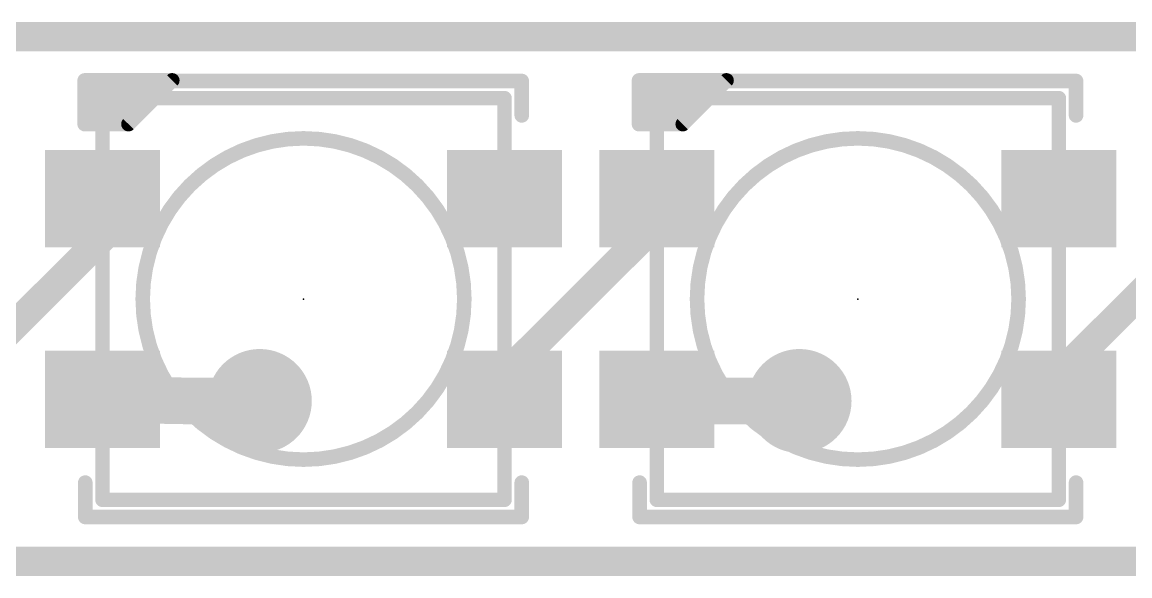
# Model space of a CAD drawing. Extents: x -9.8 to 63.1, y -5.4 to 29.5.
# Drawn here: x 10.5 to 20.15, y 6.73 to 11.56 of the extents above; entities that cross this region are included whole.
import ezdxf

# ---------------------------------------------------------------- set-up
doc = ezdxf.new("R2010")
doc.units = 0
for name, color, linetype in [('1', 12, 'CONTINUOUS'), ('16', 132, 'CONTINUOUS'), ('18', 110, 'CONTINUOUS'), ('21', 40, 'CONTINUOUS'), ('23', 53, 'CONTINUOUS'), ('51', 253, 'CONTINUOUS')]:
    doc.layers.add(name, color=color, linetype=linetype)

# ---------------------------------------------------------------- blocks, each defined once
blk = doc.blocks.new('RECT')
blk.add_solid([(-0.5, -0.5), (0.5, -0.5), (-0.5, 0.5), (0.5, 0.5)])
blk = doc.blocks.new('ROUNDV')
at = {"const_width": 0.5}
blk.add_lwpolyline([(0, -0.25, 1), (0, 0.25, 1), (0, -0.25)], format="xyb", dxfattribs=at)

msp = doc.modelspace()

# ---------------------------------------------------------------- linework, layer by layer
at = {"layer": '1'}
for points, const_width in [([(7.789, 11.43), (42.376, 11.43)], 0.254), ([(11.204, 9.68), (11.204, 10.019)], 0.254), ([(16.03, 9.807), (16.03, 10.019)], 0.254), ([(14.704, 8.481), (16.03, 9.807)], 0.254), ([(19.53, 8.481), (20.856, 9.807)], 0.254), ([(9.878, 8.354), (11.204, 9.68)], 0.254), ([(14.704, 8.269), (14.704, 8.481)], 0.254), ([(19.53, 8.269), (19.53, 8.481)], 0.254), ([(11.204, 8.269), (11.98, 8.255)], 0.4064), ([(11.98, 8.255), (12.573, 8.255)], 0.4064), ([(16.03, 8.269), (16.044, 8.255)], 0.4064), ([(16.044, 8.255), (17.272, 8.255)], 0.4064), ([(7.662, 6.858), (42.249, 6.858)], 0.254)]:
    msp.add_lwpolyline(points, dxfattribs=dict(at, const_width=const_width))
for points, const_width in [([(11.2675, 10.019, 1), (11.1405, 10.019)], 0.127), ([(16.0935, 10.019, 1), (15.9665, 10.019)], 0.127), ([(16.0749, 9.7621, 1), (15.9851, 9.8519)], 0.127), ([(15.9665, 9.807, 1), (16.0935, 9.807)], 0.127), ([(11.1405, 9.68, 1), (11.2675, 9.68)], 0.127), ([(11.2489, 9.6351, 1), (11.1591, 9.7249)], 0.127), ([(14.7675, 8.481, 1), (14.6405, 8.481)], 0.127), ([(14.6591, 8.5259, 1), (14.7489, 8.4361)], 0.127), ([(19.5935, 8.481, 1), (19.4665, 8.481)], 0.127), ([(19.4851, 8.5259, 1), (19.5749, 8.4361)], 0.127), ([(11.2058, 8.3706, 1), (11.2022, 8.1674)], 0.2032), ([(11.98, 8.3566, 1), (11.98, 8.1534)], 0.2032), ([(11.9782, 8.1534, 1), (11.9818, 8.3566)], 0.2032), ([(12.573, 8.1534, 1), (12.573, 8.3566)], 0.2032), ([(16.1018, 8.3408, 1), (15.9582, 8.1972)], 0.2032), ([(16.044, 8.3566, 1), (16.044, 8.1534)], 0.2032), ([(15.9722, 8.1832, 1), (16.1158, 8.3268)], 0.2032), ([(17.272, 8.1534, 1), (17.272, 8.3566)], 0.2032), ([(14.6405, 8.269, 1), (14.7675, 8.269)], 0.127), ([(19.4665, 8.269, 1), (19.5935, 8.269)], 0.127)]:
    msp.add_lwpolyline(points, format="xyb", dxfattribs=dict(at, const_width=const_width))
at = {"layer": '16', "const_width": 0.4064}
for points in [[(17.272, 8.255), (17.145, 8.382)], [(17.145, 8.382), (17.399, 8.382)]]:
    msp.add_lwpolyline(points, dxfattribs=at)
at = {"layer": '16', "const_width": 0.2032}
for points in [[(17.145, 8.4836, 1), (17.145, 8.2804)], [(17.2168, 8.4538, 1), (17.0732, 8.3102)], [(17.399, 8.2804, 1), (17.399, 8.4836)], [(17.2002, 8.1832, 1), (17.3438, 8.3268)]]:
    msp.add_lwpolyline(points, format="xyb", dxfattribs=at)
at = {"layer": '21', "const_width": 0.0635}
for points in [[(11.049, 11.0808, 1), (11.049, 11.0173)], [(11.0808, 11.049, 1), (11.0173, 11.049)], [(11.0858, 11.044, 1), (11.0222, 11.044)], [(11.054, 11.0758, 1), (11.054, 11.0122)], [(11.8335, 11.0265, 1), (11.7885, 11.0715)], [(11.811, 11.0173, 1), (11.811, 11.0808)], [(14.8858, 11.044, 1), (14.8223, 11.044)], [(14.854, 11.0122, 1), (14.854, 11.0758)], [(15.9068, 11.049, 1), (15.8432, 11.049)], [(15.875, 11.0808, 1), (15.875, 11.0173)], [(15.88, 11.0758, 1), (15.88, 11.0122)], [(15.9118, 11.044, 1), (15.8483, 11.044)], [(16.6595, 11.0265, 1), (16.6145, 11.0715)], [(16.637, 11.0173, 1), (16.637, 11.0808)], [(19.7117, 11.044, 1), (19.6483, 11.044)], [(19.68, 11.0122, 1), (19.68, 11.0758)], [(11.049, 10.9538, 1), (11.049, 10.8902)], [(11.684, 10.8902, 1), (11.684, 10.9538)], [(15.875, 10.9538, 1), (15.875, 10.8902)], [(16.51, 10.8902, 1), (16.51, 10.9538)], [(11.049, 10.8268, 1), (11.049, 10.7632)], [(11.557, 10.7632, 1), (11.557, 10.8268)], [(15.875, 10.8268, 1), (15.875, 10.7632)], [(16.383, 10.7632, 1), (16.383, 10.8268)], [(11.049, 10.6998, 1), (11.049, 10.6363)], [(11.049, 10.6998, 1), (11.049, 10.6363)], [(11.0222, 10.744, 1), (11.0858, 10.744)], [(11.4075, 10.6905, 1), (11.4525, 10.6455)], [(11.43, 10.6363, 1), (11.43, 10.6998)], [(11.43, 10.6363, 1), (11.43, 10.6998)], [(14.8223, 10.744, 1), (14.8858, 10.744)], [(15.875, 10.6998, 1), (15.875, 10.6363)], [(15.875, 10.6998, 1), (15.875, 10.6363)], [(15.8483, 10.744, 1), (15.9118, 10.744)], [(16.2335, 10.6905, 1), (16.2785, 10.6455)], [(16.256, 10.6363, 1), (16.256, 10.6998)], [(16.256, 10.6363, 1), (16.256, 10.6998)], [(19.6483, 10.744, 1), (19.7117, 10.744)], [(11.0173, 10.668, 1), (11.0808, 10.668)], [(15.8432, 10.668, 1), (15.9068, 10.668)], [(11.0858, 7.544, 1), (11.0222, 7.544)], [(14.8858, 7.544, 1), (14.8223, 7.544)], [(15.9118, 7.544, 1), (15.8483, 7.544)], [(19.7117, 7.544, 1), (19.6483, 7.544)], [(11.0222, 7.244, 1), (11.0858, 7.244)], [(11.054, 7.2758, 1), (11.054, 7.2123)], [(14.8223, 7.244, 1), (14.8858, 7.244)], [(14.854, 7.2123, 1), (14.854, 7.2758)], [(15.88, 7.2758, 1), (15.88, 7.2123)], [(15.8483, 7.244, 1), (15.9118, 7.244)], [(19.6483, 7.244, 1), (19.7117, 7.244)], [(19.68, 7.2123, 1), (19.68, 7.2758)]]:
    msp.add_lwpolyline(points, format="xyb", dxfattribs=at)
at = {"layer": '21', "const_width": 0.127}
for points in [[(11.049, 11.049), (11.049, 10.668)], [(11.811, 11.049), (11.049, 11.049)], [(11.054, 10.744), (11.054, 11.044)], [(11.054, 11.044), (14.854, 11.044)], [(11.43, 10.668), (11.811, 11.049)], [(14.854, 11.044), (14.854, 10.744)], [(15.875, 11.049), (15.875, 10.668)], [(16.637, 11.049), (15.875, 11.049)], [(15.88, 10.744), (15.88, 11.044)], [(15.88, 11.044), (19.68, 11.044)], [(16.256, 10.668), (16.637, 11.049)], [(19.68, 11.044), (19.68, 10.744)], [(11.049, 10.922), (11.684, 10.922)], [(15.875, 10.922), (16.51, 10.922)], [(11.049, 10.795), (11.557, 10.795)], [(15.875, 10.795), (16.383, 10.795)], [(11.049, 10.668), (11.43, 10.668)], [(11.049, 10.668), (11.43, 10.668)], [(15.875, 10.668), (16.256, 10.668)], [(15.875, 10.668), (16.256, 10.668)], [(11.054, 7.544), (11.054, 7.244)], [(14.854, 7.244), (14.854, 7.544)], [(15.88, 7.544), (15.88, 7.244)], [(19.68, 7.244), (19.68, 7.544)], [(11.054, 7.244), (14.854, 7.244)], [(15.88, 7.244), (19.68, 7.244)]]:
    msp.add_lwpolyline(points, dxfattribs=at)
at = {"layer": '23'}
for p in [(12.954, 9.144), (17.78, 9.144)]:
    msp.add_point(p, dxfattribs=at)
at = {"layer": '51'}
for points, const_width in [([(11.204, 10.9258, 1), (11.204, 10.8622)], 0.0635), ([(11.2358, 10.894, 1), (11.1723, 10.894)], 0.0635), ([(14.7358, 10.894, 1), (14.6723, 10.894)], 0.0635), ([(14.704, 10.8622, 1), (14.704, 10.9258)], 0.0635), ([(16.03, 10.9258, 1), (16.03, 10.8622)], 0.0635), ([(16.0617, 10.894, 1), (15.9983, 10.894)], 0.0635), ([(19.5617, 10.894, 1), (19.4983, 10.894)], 0.0635), ([(19.53, 10.8622, 1), (19.53, 10.9258)], 0.0635), ([(12.954, 7.744, 1), (12.954, 10.544, 1), (12.954, 7.744)], 0.127), ([(17.78, 7.744, 1), (17.78, 10.544, 1), (17.78, 7.744)], 0.127), ([(11.204, 7.4257, 1), (11.204, 7.3623)], 0.0635), ([(14.704, 7.3623, 1), (14.704, 7.4257)], 0.0635), ([(16.03, 7.4257, 1), (16.03, 7.3623)], 0.0635), ([(19.53, 7.3623, 1), (19.53, 7.4257)], 0.0635), ([(11.1723, 7.394, 1), (11.2358, 7.394)], 0.0635), ([(14.6723, 7.394, 1), (14.7358, 7.394)], 0.0635), ([(15.9983, 7.394, 1), (16.0617, 7.394)], 0.0635), ([(19.4983, 7.394, 1), (19.5617, 7.394)], 0.0635)]:
    msp.add_lwpolyline(points, format="xyb", dxfattribs=dict(at, const_width=const_width))
at = {"layer": '51', "const_width": 0.127}
for points in [[(11.204, 10.894), (14.704, 10.894)], [(11.204, 7.394), (11.204, 10.894)], [(14.704, 10.894), (14.704, 7.394)], [(16.03, 10.894), (19.53, 10.894)], [(16.03, 7.394), (16.03, 10.894)], [(19.53, 10.894), (19.53, 7.394)], [(14.704, 7.394), (11.204, 7.394)], [(19.53, 7.394), (16.03, 7.394)]]:
    msp.add_lwpolyline(points, dxfattribs=at)

# ---------------------------------------------------------------- block references
at = {"layer": '1', "xscale": 0.85, "rotation": 90}
for p in [(11.204, 10.019), (14.704, 10.019), (16.03, 10.019), (19.53, 10.019), (11.204, 8.269), (14.704, 8.269), (16.03, 8.269), (19.53, 8.269)]:
    msp.add_blockref('RECT', p, dxfattribs=at)
at = {"layer": '18', "xscale": 0.9064, "yscale": 0.9064}
for p in [(12.573, 8.255), (12.573, 8.255), (17.272, 8.255), (17.272, 8.255)]:
    msp.add_blockref('ROUNDV', p, dxfattribs=at)

doc.saveas('drawing.dxf')
